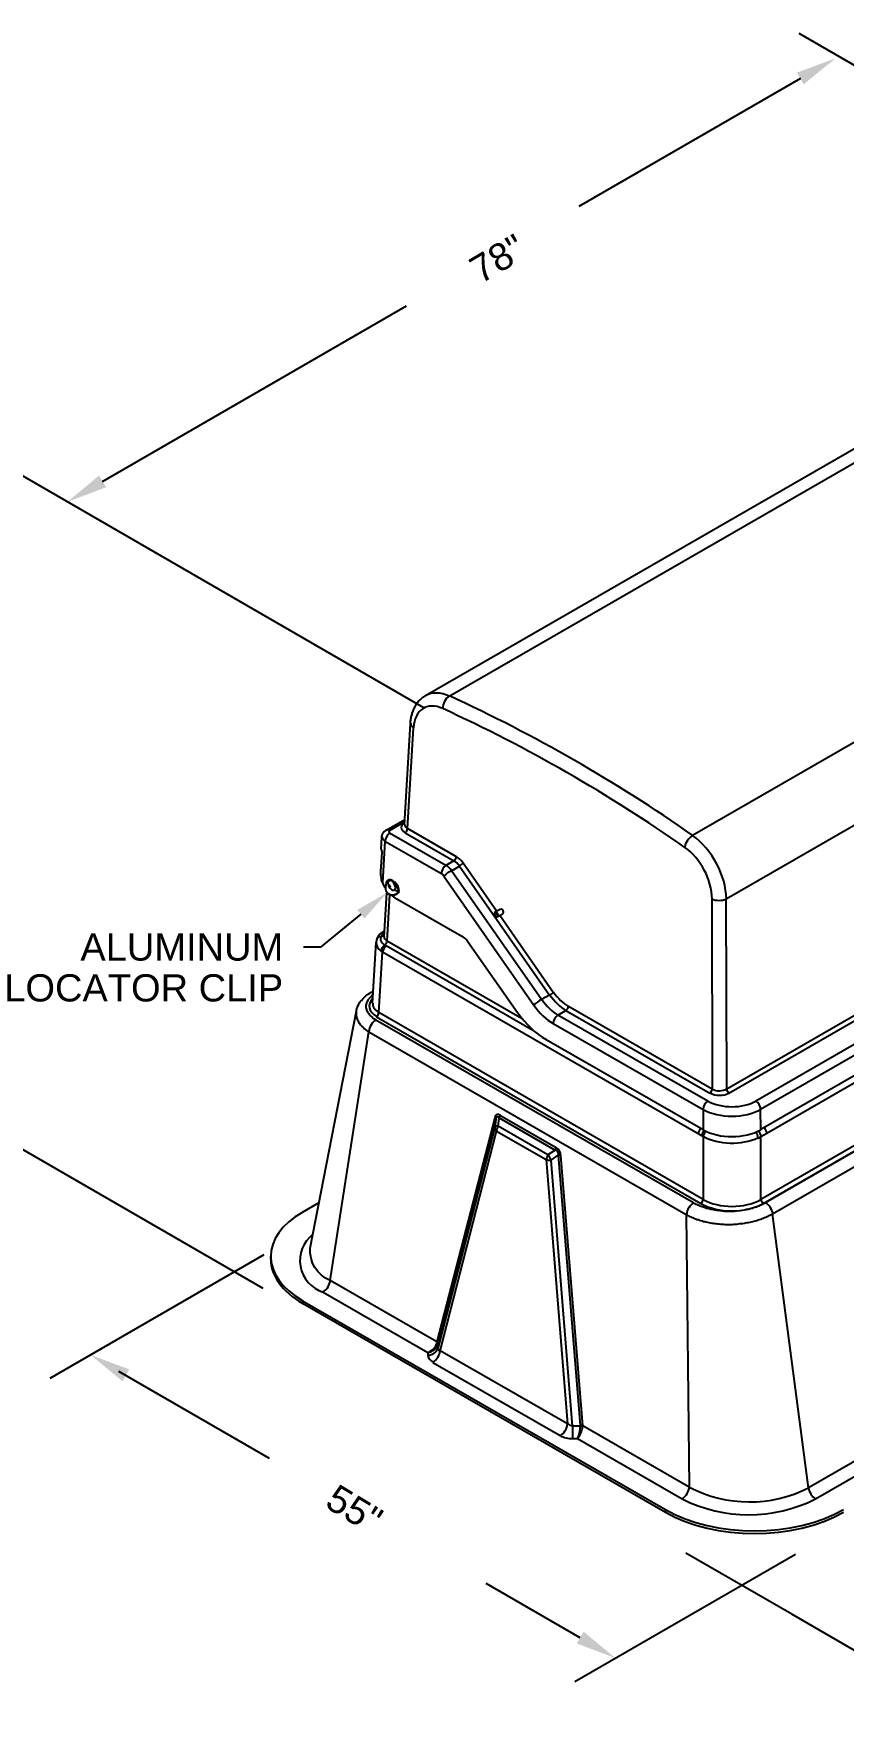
# Model space of a CAD drawing. Header units: feet. Extents: x -208 to 2089, y -974 to 342.
# Drawn here: x 254.5 to 314, y -974.1 to -851.1 of the extents above; entities that cross this region are included whole.
import ezdxf
from ezdxf import colors
from ezdxf.entities.mleader import LeaderData, LeaderLine
from ezdxf.math import Vec2, Vec3

# ---------------------------------------------------------------- set-up
doc = ezdxf.new("R2010")
doc.units = ezdxf.units.FT
doc.header["$MEASUREMENT"] = 0
for name, color, linetype in [('DIMENSIONS', 1, 'Continuous'), ('EQUIPMENT', 6, 'Continuous'), ('PDF_DIMENSION', 7, 'Continuous'), ('TEXT', 1, 'Continuous')]:
    doc.layers.add(name, color=color, linetype=linetype)
doc.styles.add('NEI-A', font='arial.ttf', dxfattribs={"height": 0.1})

msp = doc.modelspace()

# ---------------------------------------------------------------- linework, layer by layer
at = {"layer": 'DIMENSIONS'}
for points in [[(339.75237, -867.82525), (310.72096, -851.05806)], [(310.81248, -854.37123), (294.53952, -863.76159)], [(259.54074, -883.97009), (281.87259, -871.0652)], [(283.13563, -900.59085), (246.76399, -879.59524)], [(271.32903, -943.25933), (245.83044, -928.54228)], [(271.38394, -940.78819), (255.66012, -949.86737)], [(260.71225, -949.31822), (271.76835, -955.7066)], [(294.22833, -972.126), (310.44639, -962.77225)], [(322.14315, -974.10292), (310.17182, -967.18371), (302.39228, -962.69903)], [(294.63104, -968.90436), (287.73013, -964.91391)]]:
    msp.add_lwpolyline(points, dxfattribs=at)
for points in [[(310.55622, -853.93191), (311.05045, -854.79224), (313.41177, -852.87023)], [(259.28447, -883.53077), (259.79701, -884.3911), (256.94146, -885.47108)], [(261.49935, -949.19009), (261.00512, -950.06872), (258.66211, -948.12841)], [(294.88731, -968.46504), (294.37477, -969.32537), (297.23032, -970.40535)]]:
    msp.add_solid(points, dxfattribs=at)
at = {"layer": 'EQUIPMENT'}
for points in [[(281.72616, -909.15749), (282.16547, -901.74405), (282.16547, -901.67083), (282.16547, -901.5793), (282.18378, -901.50609), (282.18378, -901.43287), (282.20208, -901.34134), (282.22039, -901.26812), (282.23869, -901.1949), (282.257, -901.12168), (282.2753, -901.04847), (282.29361, -900.97525), (282.31191, -900.90203), (282.34852, -900.82881), (282.36682, -900.75559), (282.40343, -900.68237), (282.44004, -900.60915), (282.47665, -900.55424), (282.51326, -900.48102), (282.54987, -900.4078), (282.58648, -900.35288), (282.62309, -900.29797), (282.6597, -900.22475), (282.71462, -900.16984), (282.75123, -900.11492), (282.80614, -900.06001), (282.86105, -900.00509), (282.91597, -899.96848), (282.97088, -899.91357), (283.0258, -899.85865), (283.08071, -899.82204), (283.13563, -899.78543), (283.20885, -899.73052), (283.26376, -899.69391), (338.01342, -868.17304)], [(285.00272, -899.73052), (339.71576, -868.22796)], [(357.59955, -878.47865), (302.88651, -909.98121)], [(305.55901, -928.89007), (361.24221, -896.82006)], [(362.28558, -897.95495), (307.53592, -929.49412)], [(307.70067, -932.20324), (307.8105, -932.14832), (307.84711, -932.11171), (307.90202, -932.09341), (308.12168, -931.96527), (308.34134, -931.83714), (334.97482, -916.49772), (362.28558, -900.77389), (362.48693, -900.64576), (362.70659, -900.51763), (362.76151, -900.49932), (362.79812, -900.46271), (362.85303, -900.44441), (362.90794, -900.4078)], [(285.53355, -911.53712), (281.94581, -909.46867), (282.38513, -902.07353)], [(280.00551, -911.00628), (280.06042, -910.07273), (280.06042, -910.03612), (280.06042, -909.99951), (280.07872, -909.9629), (280.07872, -909.92629), (280.09703, -909.88968), (280.11533, -909.85307), (280.13364, -909.81646), (280.15194, -909.77986), (280.17025, -909.76155), (280.20686, -909.72494), (280.22516, -909.68833), (280.26177, -909.67003), (280.28008, -909.65172), (280.31669, -909.61511), (280.3533, -909.59681), (280.3716, -909.5785), (281.74446, -908.7914)], [(280.62787, -909.59681), (281.74446, -908.95614)], [(284.39866, -912.76354), (280.28008, -910.40222), (280.09703, -913.42251), (280.07872, -913.3676), (280.06042, -913.31268), (280.04211, -913.25777), (280.04211, -913.20285), (280.02381, -913.14794), (280.02381, -913.09302), (280.00551, -913.0015), (279.9872, -912.89167), (279.9872, -912.83676), (279.9872, -912.80015), (279.9872, -912.74523), (279.9872, -912.70862), (279.9872, -912.65371), (279.9872, -912.6171), (280.07872, -911.22593)], [(281.76277, -909.77986), (285.35051, -911.82999), (284.76475, -912.17778), (280.62787, -909.79816)], [(284.60001, -912.96489), (291.22635, -922.44678)], [(288.49893, -915.54587), (286.02778, -912.01304)], [(280.22516, -917.41296), (280.42652, -914.17301)], [(280.40821, -913.67878), (280.33499, -913.64217)], [(281.06718, -913.98996), (281.26854, -914.08148)], [(290.36602, -923.43524), (280.44482, -917.72414), (280.64617, -914.31945)], [(280.99396, -914.5208), (285.93626, -917.35804)], [(288.7552, -915.39943), (288.3708, -915.60078)], [(304.29597, -914.63063), (304.33258, -928.59719), (293.77071, -922.5383)], [(288.33419, -915.72892), (288.33419, -915.71061)], [(288.42571, -915.91196), (288.44402, -915.93027)], [(288.93825, -915.74722), (288.55385, -915.94857)], [(292.65412, -921.49493), (288.71859, -915.85705)], [(291.20804, -924.31387), (280.3716, -918.07193), (280.28008, -918.01702), (280.22516, -917.99871), (280.18855, -917.9621), (280.15194, -917.92549), (280.11533, -917.88888), (280.07872, -917.85227), (280.06042, -917.81566), (280.02381, -917.77905), (280.00551, -917.74244), (280.00551, -917.70583), (279.9872, -917.65092), (279.9872, -917.61431), (279.9872, -917.5777), (279.9872, -917.54109), (280.00551, -917.50448), (280.00551, -917.46787), (280.02381, -917.43126)], [(286.33897, -917.74244), (290.01823, -922.97762)], [(332.92468, -919.42648), (332.55859, -922.50169), (307.90202, -936.70622), (307.90202, -932.09341)], [(278.19333, -922.84948), (278.19333, -922.79457), (278.21163, -922.73965), (278.22994, -922.68474), (278.24824, -922.62982), (278.26655, -922.57491), (278.28485, -922.52), (278.30316, -922.46508), (278.33977, -922.42847), (278.35807, -922.37356), (278.39468, -922.31864), (278.41299, -922.28203), (278.4496, -922.22712), (278.4679, -922.19051), (278.50451, -922.1356), (278.54112, -922.09899), (278.57773, -922.06238), (278.65095, -921.97085), (278.72417, -921.89763), (278.79739, -921.82441), (278.88891, -921.75119), (278.98044, -921.67798), (279.05366, -921.62306), (279.16348, -921.54984), (279.25501, -921.49493), (279.41975, -921.4034)], [(332.81485, -922.81287), (308.24981, -936.96248), (308.17659, -936.99909), (308.10337, -937.0357), (308.04846, -937.07231), (307.97524, -937.09062), (307.90202, -937.12723), (307.8288, -937.16384), (307.75558, -937.20045), (307.68236, -937.21875), (307.59084, -937.25536), (307.51762, -937.27366), (307.4444, -937.31027), (307.35288, -937.32858), (307.27966, -937.36519), (307.18813, -937.38349), (307.02339, -937.4201), (306.95017, -937.43841), (306.85865, -937.45671), (306.76712, -937.47502), (306.6756, -937.49332), (306.51086, -937.52993), (306.32781, -937.54824), (306.14476, -937.56654), (305.96171, -937.58485), (305.77866, -937.58485), (305.59562, -937.58485), (305.41257, -937.58485), (305.22952, -937.58485), (305.04647, -937.56654), (304.86342, -937.54824), (304.68038, -937.52993), (304.51563, -937.49332), (304.42411, -937.47502), (304.33258, -937.45671), (304.24106, -937.43841), (304.16784, -937.4201), (304.07632, -937.4018), (304.0031, -937.38349), (303.91157, -937.36519), (303.83835, -937.32858), (303.74683, -937.31027), (303.67361, -937.27366), (303.60039, -937.25536), (303.52717, -937.21875), (303.43565, -937.20045), (303.36243, -937.16384), (303.28921, -937.12723), (303.21599, -937.09062), (303.16108, -937.07231), (303.08786, -937.0357), (303.01464, -936.99909), (302.95972, -936.96248), (279.6211, -923.52676), (279.54789, -923.47185), (279.47467, -923.43524), (279.40145, -923.38032), (279.34653, -923.32541), (279.29162, -923.27049), (279.2184, -923.21558), (279.18179, -923.16066), (279.12687, -923.10575), (279.09027, -923.05084), (279.05366, -922.99592), (279.01705, -922.94101), (278.98044, -922.86779), (278.96213, -922.81287), (278.94383, -922.75796), (278.92552, -922.68474), (278.90722, -922.62982), (278.90722, -922.55661), (278.90722, -922.50169), (278.90722, -922.44678), (278.92552, -922.37356), (278.94383, -922.31864), (278.96213, -922.24542), (278.98044, -922.19051), (279.01705, -922.1356), (279.03535, -922.08068), (279.07196, -922.00746), (279.12687, -921.95255), (279.16348, -921.89763), (279.2184, -921.84272), (279.27331, -921.7878), (279.32823, -921.73289), (279.40145, -921.67798)], [(304.0031, -929.49412), (292.98361, -923.17897), (293.58767, -922.83118), (304.14954, -928.89007)], [(308.08507, -936.99909), (332.74163, -922.81287)], [(279.65771, -923.2888), (303.49056, -936.99909)], [(292.63582, -923.78303), (303.65531, -930.09818), (303.65531, -931.59918), (292.12328, -924.97284)], [(288.35249, -930.70224), (284.10578, -947.17656), (276.27133, -942.65528), (279.09027, -924.38709)], [(292.85547, -932.91712), (288.73689, -930.5375)], [(294.63104, -953.36358), (294.06359, -953.36358), (292.48938, -933.81406), (293.02022, -933.46627), (294.63104, -953.30867)], [(302.42889, -937.82281), (302.64854, -957.84826), (294.81409, -953.32697), (293.20327, -933.48457)], [(318.90321, -933.30152), (318.61033, -953.74798), (311.39824, -957.90317), (308.76235, -937.76789)], [(274.23949, -937.63976), (275.44761, -936.94418)], [(271.89648, -941.09937), (271.89648, -940.89802)], [(283.8129, -948.67756), (293.16666, -954.05917)]]:
    msp.add_lwpolyline(points, dxfattribs=at)
for points in [[(360.23544, -883.03654), (361.07746, -896.52718), (305.39426, -928.59719), (305.35765, -914.63063)], [(362.7432, -900.00509), (334.97482, -915.98518), (307.90202, -931.58087), (307.88372, -930.07988), (362.65168, -898.55901)], [(285.75321, -912.21439), (292.37955, -921.69628), (291.7938, -922.02577), (285.16746, -912.56218)], [(292.80056, -933.08187), (292.25142, -933.42966), (288.60876, -931.3246), (288.68198, -930.72055)], [(292.12328, -933.77745), (293.6975, -953.19884), (284.34374, -947.81723), (288.48063, -931.6907)], [(274.23949, -944.15627), (300.89128, -959.49569), (300.89128, -959.69704), (274.23949, -944.35762)]]:
    msp.add_lwpolyline(points, close=True, dxfattribs=at)
for points in [[(276.27133, -942.65528, -0.327583592), (274.78864, -940.27565), (278.19333, -922.84948), (278.17503, -922.9044), (278.17503, -922.94101), (278.17503, -922.99592), (278.17503, -923.05084), (278.17503, -923.10575), (278.17503, -923.16066), (278.17503, -923.21558), (278.19333, -923.25219), (278.19333, -923.3071), (278.21163, -923.36202), (278.22994, -923.41693), (278.24824, -923.47185), (278.26655, -923.52676), (278.28485, -923.56337), (278.32146, -923.61828), (278.33977, -923.6732), (278.37638, -923.72811), (278.41299, -923.76472), (278.4496, -923.81964), (278.48621, -923.87455), (278.52282, -923.91116), (278.55943, -923.96608), (278.59604, -924.00268), (278.65095, -924.0576), (278.70586, -924.09421), (278.74247, -924.14912), (278.79739, -924.18573), (278.8523, -924.22234), (278.90722, -924.25895), (278.98044, -924.31387), (279.03535, -924.35048), (279.09027, -924.38709), (302.42889, -937.82281), (302.5021, -937.85942), (302.59363, -937.91433), (302.66685, -937.95094), (302.75837, -937.98755), (302.83159, -938.02416), (302.92311, -938.06077), (303.01464, -938.09738), (303.10616, -938.13399), (303.19769, -938.1706), (303.28921, -938.1889), (303.38073, -938.22551), (303.47226, -938.26212), (303.58209, -938.28043), (303.67361, -938.31704), (303.78344, -938.33534), (303.87496, -938.35365), (303.98479, -938.37195), (304.07632, -938.39026), (304.18615, -938.42687), (304.29597, -938.44517), (304.4058, -938.44517), (304.49733, -938.46348), (304.60716, -938.48178), (304.71699, -938.50009), (304.82681, -938.50009), (304.93664, -938.51839), (305.04647, -938.51839), (305.1563, -938.51839), (305.26613, -938.5367), (305.37596, -938.5367), (305.48579, -938.5367), (305.59562, -938.5367), (305.70544, -938.5367), (305.81527, -938.5367), (305.9251, -938.51839), (306.03493, -938.51839), (306.14476, -938.51839), (306.25459, -938.50009), (306.36442, -938.48178), (306.47425, -938.48178), (306.58407, -938.46348), (306.6939, -938.44517), (306.78543, -938.42687), (306.89526, -938.40856), (307.00509, -938.39026), (307.11491, -938.37195), (307.20644, -938.35365), (307.31627, -938.31704), (307.40779, -938.29873), (307.51762, -938.28043), (307.60914, -938.24382), (307.70067, -938.20721), (307.8105, -938.1889), (307.90202, -938.1523), (307.99354, -938.11569), (308.08507, -938.07908), (308.17659, -938.04247), (308.26812, -938.00586), (308.35964, -937.96925), (308.43286, -937.93264), (308.52438, -937.89603), (308.61591, -937.84111), (308.68913, -937.8045), (308.76235, -937.76789), (363.58522, -906.19211)], [(279.36484, -922.30034), (279.63941, -917.81566, 0.273790249), (279.9872, -918.43803), (280.04211, -918.47464), (280.11533, -918.52955), (303.28921, -931.87375), (303.54548, -932.02019), (303.67361, -932.09341), (303.67361, -936.70622), (279.84076, -922.97762), (280.11533, -918.52955)], [(284.179, -947.28639), (288.42571, -930.81207), (288.35249, -931.43443), (284.179, -947.67079), (284.179, -947.3413, -0.006999535), (284.19248, -947.28749)], [(274.98999, -939.26889, 0.605933503), (275.74049, -943.5156), (283.4285, -947.94536), (283.4285, -948.16502)], [(294.06359, -954.27882), (294.42969, -954.27882), (302.1177, -958.70859, 0.239253127), (311.91077, -958.70859), (318.99473, -954.62662), (319.36083, -954.64492)]]:
    msp.add_lwpolyline(points, format="xyb", dxfattribs=at)
for centre, radius, start, end in [((236.22762, -1005.56223), 115.49983, 55.0910139, 65.274078), ((236.41861, -1005.25947), 116.19579, 55.0946754, 65.2763215), ((282.3729, -912.54449), 2.43855, 200.7127997, 211.1970463), ((280.83838, -913.81606), 0.52169, 158.8129057, 329.3208781), ((280.87499, -913.83438), 0.52168, 242.0164727, 330.3538613), ((281.75755, -913.14712), 1.57293, 229.2718938, 240.3080137), ((280.59009, -917.89944), 0.95436, 111.2964641, 174.9637406), ((294.07742, -932.61374), 1.98259, 204.0519985, 217.0932009), ((279.0905, -946.21467), 5.11896, 348.4996308, 349.2747031), ((294.14488, -952.69398), 0.65078, 228.2037118, 263.9225452), ((341.25596, -953.60733), 47.19251, 179.6838843, 180.7843914), ((294.337, -953.3267), 0.30745, 354.9378263, 4.5124964), ((294.30596, -953.32707), 0.50714, 353.5610203, 1.8362489), ((307.07715, -949.30955), 9.61885, 242.586451, 296.6943645)]:
    msp.add_arc(centre, radius, start, end, dxfattribs=at)
for points in [[(285.0047, -899.73836), (284.3575, -899.44246), (283.74654, -899.42937), (283.27455, -899.70128)], [(284.53463, -900.65051), (283.38378, -900.12918), (282.46515, -900.73425), (282.38524, -902.06623)], [(285.01462, -899.72894), (284.73361, -899.89222), (284.52537, -900.29635), (284.54367, -900.6429)], [(282.18503, -901.72839), (282.17811, -901.84717), (282.25629, -901.96558), (282.40097, -902.05548)], [(281.74728, -908.98139), (281.38957, -909.20956), (281.40395, -909.5594), (281.77996, -909.77646)], [(281.72671, -909.14529), (281.71966, -909.26433), (281.7999, -909.3784), (281.94834, -909.46039)], [(280.0795, -910.06704), (280.07261, -910.18584), (280.15088, -910.30313), (280.29569, -910.39102)], [(280.64105, -909.80078), (280.45195, -909.91271), (280.2951, -910.17916), (280.28633, -910.40339)], [(280.63172, -909.5992), (280.53903, -909.54472), (280.45064, -909.53511), (280.3858, -909.57245)], [(280.64523, -909.60072), (280.54887, -909.65446), (280.54886, -909.74129), (280.64522, -909.79475)], [(281.76872, -909.76955), (281.86089, -909.71422), (281.93786, -909.58341), (281.9428, -909.47369)], [(302.88715, -909.98078), (302.60181, -910.14141), (302.34796, -910.51947), (302.31308, -910.83574)], [(305.37246, -914.62601), (305.35799, -912.93713), (304.29914, -910.9509), (302.89508, -909.97882)], [(280.02444, -911.00495), (280.02029, -911.07689), (280.04486, -911.14888), (280.09608, -911.21483)], [(285.35646, -911.81969), (285.44863, -911.76436), (285.5256, -911.63355), (285.53054, -911.52383)], [(286.03096, -911.99303), (285.88565, -911.78465), (285.71073, -911.61665), (285.52993, -911.51185)], [(304.3197, -914.63181), (304.31906, -913.25385), (303.46543, -911.63698), (302.32238, -910.8487)], [(284.62233, -912.94854), (284.56384, -912.86496), (284.49322, -912.79773), (284.42006, -912.75597)], [(284.77794, -912.1621), (284.58883, -912.27403), (284.43199, -912.54048), (284.42322, -912.76471)], [(285.1771, -912.54984), (284.98073, -912.65548), (284.7331, -912.83789), (284.61831, -912.96145)], [(285.17592, -912.54551), (285.05834, -912.38081), (284.91708, -912.2483), (284.7713, -912.16595)], [(285.76412, -912.21427), (285.64927, -912.04812), (285.51052, -911.9143), (285.36668, -911.83096)], [(285.75729, -912.20836), (285.85465, -912.15788), (285.97593, -912.06793), (286.03096, -912.00539)], [(280.78735, -913.30317), (280.52717, -913.17962), (280.32953, -913.32803), (280.34352, -913.63644)], [(280.69654, -913.27693), (280.55025, -913.24908), (280.47041, -913.38553), (280.5181, -913.5819)], [(281.01573, -913.40304), (280.82655, -913.221), (280.61576, -913.17183), (280.48824, -913.27999)], [(280.5181, -913.5819), (280.56578, -913.77826), (280.72298, -913.96038), (280.86944, -913.98892)], [(280.62335, -913.65072), (280.61021, -913.65828), (280.61387, -913.68928), (280.63153, -913.71994)], [(280.67912, -913.69253), (280.66146, -913.66187), (280.63649, -913.64315), (280.62335, -913.65072)], [(280.63153, -913.71994), (280.64919, -913.7506), (280.67416, -913.76932), (280.6873, -913.76175)], [(280.6873, -913.76175), (280.70044, -913.75419), (280.69678, -913.72319), (280.67912, -913.69253)], [(281.04851, -913.68287), (281.00031, -913.4864), (280.84282, -913.30477), (280.69654, -913.27693)], [(281.29564, -914.08858), (281.27388, -913.77648), (281.04754, -913.42673), (280.78735, -913.30317)], [(280.87132, -913.98928), (281.01744, -914.01643), (281.09672, -913.87933), (281.04851, -913.68287)], [(281.33389, -914.09377), (281.33204, -913.86111), (281.2049, -913.58508), (281.01573, -913.40304)], [(288.96077, -915.49886), (288.91067, -915.40528), (288.82309, -915.35456), (288.76516, -915.38558)], [(304.31201, -914.62608), (304.60143, -914.77916), (305.07036, -914.7785), (305.35983, -914.62461)], [(288.37109, -915.62137), (288.32207, -915.64761), (288.31908, -915.73753), (288.36441, -915.8222)], [(288.42413, -915.59635), (288.37007, -915.59305), (288.33374, -915.63574), (288.33281, -915.70366)], [(288.36441, -915.8222), (288.40974, -915.90686), (288.48623, -915.95423), (288.53525, -915.92798)], [(288.54193, -915.72716), (288.4966, -915.64249), (288.42011, -915.59513), (288.37109, -915.62137)], [(288.57637, -915.71852), (288.53875, -915.64825), (288.47818, -915.59965), (288.42413, -915.59635)], [(288.4537, -915.92945), (288.51074, -915.96633), (288.56641, -915.95977), (288.59363, -915.91296)], [(288.53525, -915.92798), (288.58427, -915.90174), (288.58726, -915.81183), (288.54193, -915.72716)], [(288.59363, -915.91296), (288.62086, -915.86614), (288.61399, -915.78879), (288.57637, -915.71852)], [(288.94659, -915.72446), (289.00452, -915.69345), (289.01087, -915.59244), (288.96077, -915.49886)], [(280.03333, -917.4071), (279.86808, -917.38822), (279.72298, -917.46377), (279.67849, -917.59186)], [(280.23645, -917.1321), (280.13469, -917.21488), (280.06429, -917.30907), (280.02981, -917.40857)], [(280.24717, -917.21695), (280.15923, -917.27278), (280.09111, -917.33804), (280.04668, -917.40903)], [(280.25135, -917.00733), (280.23006, -917.00835), (280.21058, -917.01386), (280.19348, -917.02371)], [(280.22573, -917.39914), (280.21839, -917.51837), (280.29864, -917.63279), (280.44734, -917.71511)], [(280.27479, -918.00204), (280.36427, -917.94407), (280.43712, -917.81726), (280.44202, -917.71096)], [(286.34665, -917.73954), (286.23132, -917.57542), (286.09264, -917.4433), (285.94916, -917.36087)], [(280.28376, -918.02321), (280.13399, -918.10224), (280.01151, -918.28639), (280.00229, -918.44639)], [(280.37664, -918.07436), (280.23893, -918.16094), (280.12652, -918.35513), (280.11965, -918.51831)], [(279.42311, -921.46838), (279.36241, -921.4638), (279.30717, -921.47532), (279.26028, -921.50232)], [(292.40193, -921.69025), (292.49929, -921.63976), (292.62057, -921.54981), (292.67561, -921.48727)], [(292.67341, -921.4758), (292.993, -921.93346), (293.37817, -922.3021), (293.77665, -922.53169)], [(279.39743, -921.9569), (278.95108, -922.37833), (279.06588, -922.91918), (279.67565, -923.2676)], [(279.38416, -922.28678), (279.3686, -922.54791), (279.53984, -922.79995), (279.85704, -922.98279)], [(291.23065, -922.43977), (291.63771, -923.0219), (292.12881, -923.49042), (292.63733, -923.78177)], [(291.80343, -922.01342), (291.60707, -922.11906), (291.35944, -922.30147), (291.24465, -922.42504)], [(291.80096, -922.01557), (292.14713, -922.51318), (292.5659, -922.91333), (293.00047, -923.16175)], [(292.38677, -921.67582), (292.73504, -922.17233), (293.15471, -922.57204), (293.58886, -922.82076)], [(293.59362, -922.82087), (293.68579, -922.76555), (293.76276, -922.63473), (293.7677, -922.52502)], [(279.62929, -923.51502), (279.35699, -923.67124), (279.13023, -924.04194), (279.10697, -924.3689)], [(279.66346, -923.27836), (279.75575, -923.22309), (279.83291, -923.09238), (279.83796, -922.98274)], [(290.02647, -922.96716), (290.63317, -923.82968), (291.36328, -924.52363), (292.11909, -924.95613)], [(292.99679, -923.18159), (292.80769, -923.29352), (292.65084, -923.55997), (292.64207, -923.7842)], [(304.15549, -928.87976), (304.24766, -928.82443), (304.32463, -928.69362), (304.32957, -928.58391)], [(304.16761, -928.88718), (304.55711, -929.11147), (305.18809, -929.11057), (305.57757, -928.88518)], [(304.34873, -928.59489), (304.63819, -928.76937), (305.10708, -928.76872), (305.3965, -928.59344)], [(305.39708, -928.5845), (305.40236, -928.69426), (305.47969, -928.82486), (305.57198, -928.87987)], [(304.01628, -929.47844), (303.82718, -929.59037), (303.67033, -929.85682), (303.66156, -930.08105)], [(303.67278, -930.09469), (304.84119, -930.76052), (306.73412, -930.75801), (307.90265, -930.08908)], [(304.02216, -929.47911), (304.99769, -930.03804), (306.57802, -930.03579), (307.55352, -929.47409)], [(307.89615, -930.07983), (307.88669, -929.8555), (307.72912, -929.58949), (307.53978, -929.47821)], [(288.34365, -931.41873), (288.34116, -931.50492), (288.39081, -931.59597), (288.48168, -931.67187)], [(288.60832, -931.31878), (288.46737, -931.32933), (288.36924, -931.36627), (288.34382, -931.41835)], [(288.42101, -930.8057), (288.42212, -930.76381), (288.39765, -930.71949), (288.35298, -930.68249)], [(288.75396, -930.52269), (288.55957, -930.40916), (288.41403, -930.46554), (288.36169, -930.67466)], [(288.69253, -930.71161), (288.56563, -930.59475), (288.46529, -930.63336), (288.42209, -930.81568)], [(288.61508, -931.31858), (288.5429, -931.43047), (288.49712, -931.55672), (288.48782, -931.66958)], [(288.6888, -930.7072), (288.7242, -930.65225), (288.74681, -930.59035), (288.75167, -930.53512)], [(308.33702, -931.8259), (308.33141, -931.69274), (308.25469, -931.53482), (308.14647, -931.43368)], [(303.49417, -931.47814), (303.39, -931.57978), (303.31728, -931.73307), (303.31183, -931.86251)], [(303.75199, -931.62307), (303.64705, -931.72464), (303.57358, -931.87881), (303.5681, -932.00894)], [(303.67278, -932.06874), (304.76332, -932.69166), (306.50284, -932.73905), (307.69199, -932.17824)], [(303.67292, -931.59052), (304.84142, -932.26338), (306.73435, -932.2607), (307.9028, -931.58453)], [(303.86759, -931.69079), (303.75981, -931.79199), (303.68352, -931.94941), (303.67792, -932.08216)], [(307.70844, -932.1852), (307.7034, -932.04124), (307.62436, -931.86677), (307.51711, -931.76291)], [(307.91786, -932.08114), (307.9112, -931.94393), (307.82813, -931.78112), (307.714, -931.68159)], [(292.14432, -933.77669), (292.23867, -933.80991), (292.36649, -933.82353), (292.49963, -933.81455)], [(292.27604, -933.42364), (292.20386, -933.53552), (292.15808, -933.66178), (292.14878, -933.77463)], [(293.02615, -933.46507), (293.05157, -933.27596), (292.96867, -933.13538), (292.8027, -933.08617)], [(292.80738, -933.06852), (292.84278, -933.01357), (292.86539, -932.95167), (292.87025, -932.89644)], [(293.21384, -933.47667), (293.19349, -933.22636), (293.0668, -933.01271), (292.87238, -932.90084)], [(293.2034, -933.48376), (293.15712, -933.46797), (293.0944, -933.46158), (293.02904, -933.46602)], [(302.96791, -936.95075), (302.69561, -937.10696), (302.46885, -937.47767), (302.44559, -937.80463)], [(303.49168, -936.99946), (304.76023, -937.73116), (306.81541, -937.73116), (308.08396, -936.99946)], [(303.49631, -936.98865), (303.5886, -936.93339), (303.66576, -936.80268), (303.67081, -936.69304)], [(303.67278, -936.70745), (304.84128, -937.38918), (306.73436, -937.38918), (307.90285, -936.70745)], [(307.92312, -936.69304), (307.92818, -936.80268), (308.00534, -936.93339), (308.09763, -936.98865)], [(308.77629, -937.7483), (308.73233, -937.43309), (308.51466, -937.09688), (308.25993, -936.95075)], [(274.24207, -937.63359), (271.11461, -939.43143), (271.11461, -942.3463), (274.24207, -944.14414)], [(271.89648, -941.09022), (271.89648, -942.31118), (272.74021, -943.48214), (274.24207, -944.34549)], [(275.75061, -943.49073), (276.02291, -943.33451), (276.24967, -942.96381), (276.27292, -942.63685)], [(283.43458, -947.94863), (283.76016, -947.84106), (284.04146, -947.54076), (284.10647, -947.23135)], [(283.43734, -947.94686), (283.7965, -947.88978), (284.10577, -947.63354), (284.17605, -947.33482)], [(284.17413, -947.33563), (284.17296, -947.30387), (284.1473, -947.2693), (284.10258, -947.23925)], [(284.1926, -947.28002), (284.19371, -947.23813), (284.16924, -947.19381), (284.12457, -947.15681)], [(283.43769, -948.14672), (283.79131, -948.14692), (284.09569, -947.9405), (284.16473, -947.65367)], [(283.44687, -948.1446), (283.4465, -948.33637), (283.58018, -948.52147), (283.8185, -948.65919)], [(283.82302, -948.65268), (284.09533, -948.49646), (284.32208, -948.12576), (284.34534, -947.7988)], [(284.17342, -947.66192), (284.17621, -947.72842), (284.23636, -947.7806), (284.34065, -947.80698)], [(293.17678, -954.0526), (293.44908, -953.89638), (293.67584, -953.52568), (293.69909, -953.19872)], [(294.43503, -954.25774), (294.61548, -954.07145), (294.77209, -953.70543), (294.80911, -953.38347)], [(294.44317, -954.26095), (294.54441, -954.0554), (294.63009, -953.67173), (294.64783, -953.34452)], [(294.81423, -953.32617), (294.76795, -953.31037), (294.70523, -953.30399), (294.63987, -953.30842)], [(294.81162, -953.38604), (294.76563, -953.36438), (294.70407, -953.34963), (294.64001, -953.34494)], [(293.18187, -954.06248), (293.42066, -954.20134), (293.74161, -954.27921), (294.0741, -954.27894)], [(302.12782, -958.68371), (302.40013, -958.52749), (302.62688, -958.15679), (302.65014, -957.82983)], [(311.4026, -957.88616), (311.44655, -958.20137), (311.66422, -958.53758), (311.91896, -958.68371)], [(300.89233, -959.48877), (304.50589, -961.57254), (310.36461, -961.57254), (313.97816, -959.48877)], [(300.89234, -959.69012), (304.50589, -961.7739), (310.36461, -961.7739), (313.97816, -959.69012)]]:
    msp.add_open_spline(points, degree=3, dxfattribs=at)
at = {"layer": 'PDF_DIMENSION', "lineweight": 25}
msp.add_lwpolyline([(278.12011, -916.07671), (275.55744, -918.18176), (274.75203, -918.18176)], dxfattribs=at)

# ---------------------------------------------------------------- texts
at = {"layer": 'TEXT', "char_height": 2, "width": 6.5794939, "attachment_point": 1, "line_spacing_factor": 0.9, "style": 'NEI-A'}
for s, insert, rotation in [('78"', (286.2818, -867.76959), 30.5665494), ('55"', (276.81005, -957.5315), 328.7482662)]:
    msp.add_mtext(s, dxfattribs=dict(at, insert=insert, rotation=rotation))

# ---------------------------------------------------------------- leaders
at = {"layer": 'TEXT'}
ml = msp.add_multileader_mtext('Standard', dxfattribs=at)
ml.set_content('ALUMINUM\\PLOCATOR CLIP', color=256, style='NEI-A')
ml.set_leader_properties()
ml.build(insert=Vec2(0, 0))
ml.multileader.update_dxf_attribs({"dogleg_length": 0.0625, "arrow_head_size": 2.5, "scale": 20})
ctx = ml.context
ctx.base_point, ctx.scale, ctx.char_height, ctx.arrow_head_size, ctx.landing_gap_size, ctx.plane_origin = Vec3(251.13964, -918.18176), 20, 2, 2.5, 1.5, Vec3(176.91071, -970.79161)
ctx.text_align_type = 2
notes = []
notes.append((ctx, [(1, (1, 1, 0), (275.55744, -918.18176), (-1, 0), 1.25, [(0, [(280.44482, -914.17301)], 0, [])])]))
ctx.mtext.insert, ctx.mtext.width, ctx.mtext.alignment, ctx.mtext.line_spacing_factor, ctx.mtext.flow_direction = Vec3(272.80744, -917.16471), 24.0519796, 3, 0.9, 5
for ctx, leaders in notes:
    for number, flags, end, landing, length, lines in leaders:
        leader = LeaderData()
        leader.index, (leader.has_last_leader_line, leader.has_dogleg_vector, leader.attachment_direction) = number, flags
        leader.last_leader_point, leader.dogleg_vector, leader.dogleg_length = Vec3(end), Vec3(landing), length
        for number, points, colour, breaks in lines:
            line = LeaderLine()
            line.index, line.vertices, line.color, line.breaks = number, Vec3.list(points), colors.encode_raw_color(colour), breaks
            leader.lines.append(line)
        ctx.leaders.append(leader)

doc.saveas('drawing.dxf')
